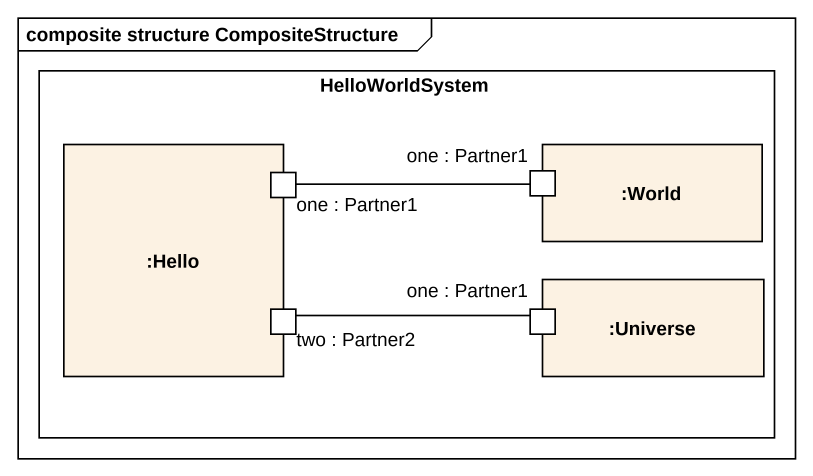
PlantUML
@startuml
mainframe composite structure CompositeStructure
rectangle HelloWorldSystem {
  rectangle ":Hello" as Hello {
    port "one : Partner1" as one_Partner1
    port "two : Partner2" as two_Partner2
  }
  rectangle ":World" as World {
    port "one : Partner1" as one_Partner1_2
  }
  rectangle ":Universe" as Universe {
    port "one : Partner1" as one_Partner1_3
  }
}
one_Partner1 -right- one_Partner1_2
two_Partner2 -right- one_Partner1_3
@enduml
